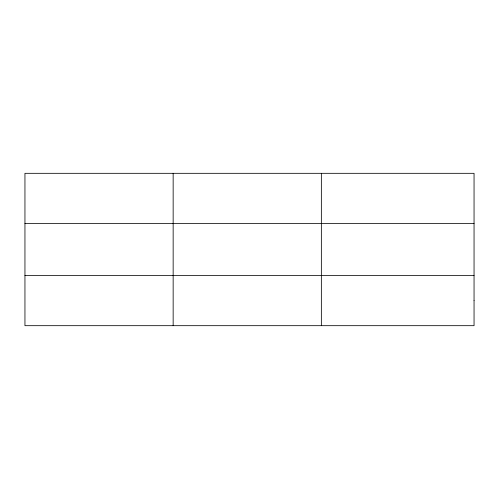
<?xml version="1.0" encoding="UTF-8"?>
<svg xmlns="http://www.w3.org/2000/svg" width="499" height="499" viewBox="0 0 499 499"><rect width="100%" height="100%" fill="white"/><g stroke="black" fill="none" stroke-linecap="round" stroke-linejoin="round"><path stroke-width="0.75" d="M173.153 173.321L173.153 325.679M321.356 173.321L321.356 325.679M24.95 223.596L474.05 223.596M24.95 275.404L474.05 275.404M474.05 300.541L474.05 325.679L24.95 325.679L24.95 173.321L474.05 173.321L474.05 300.541"/></g></svg>
